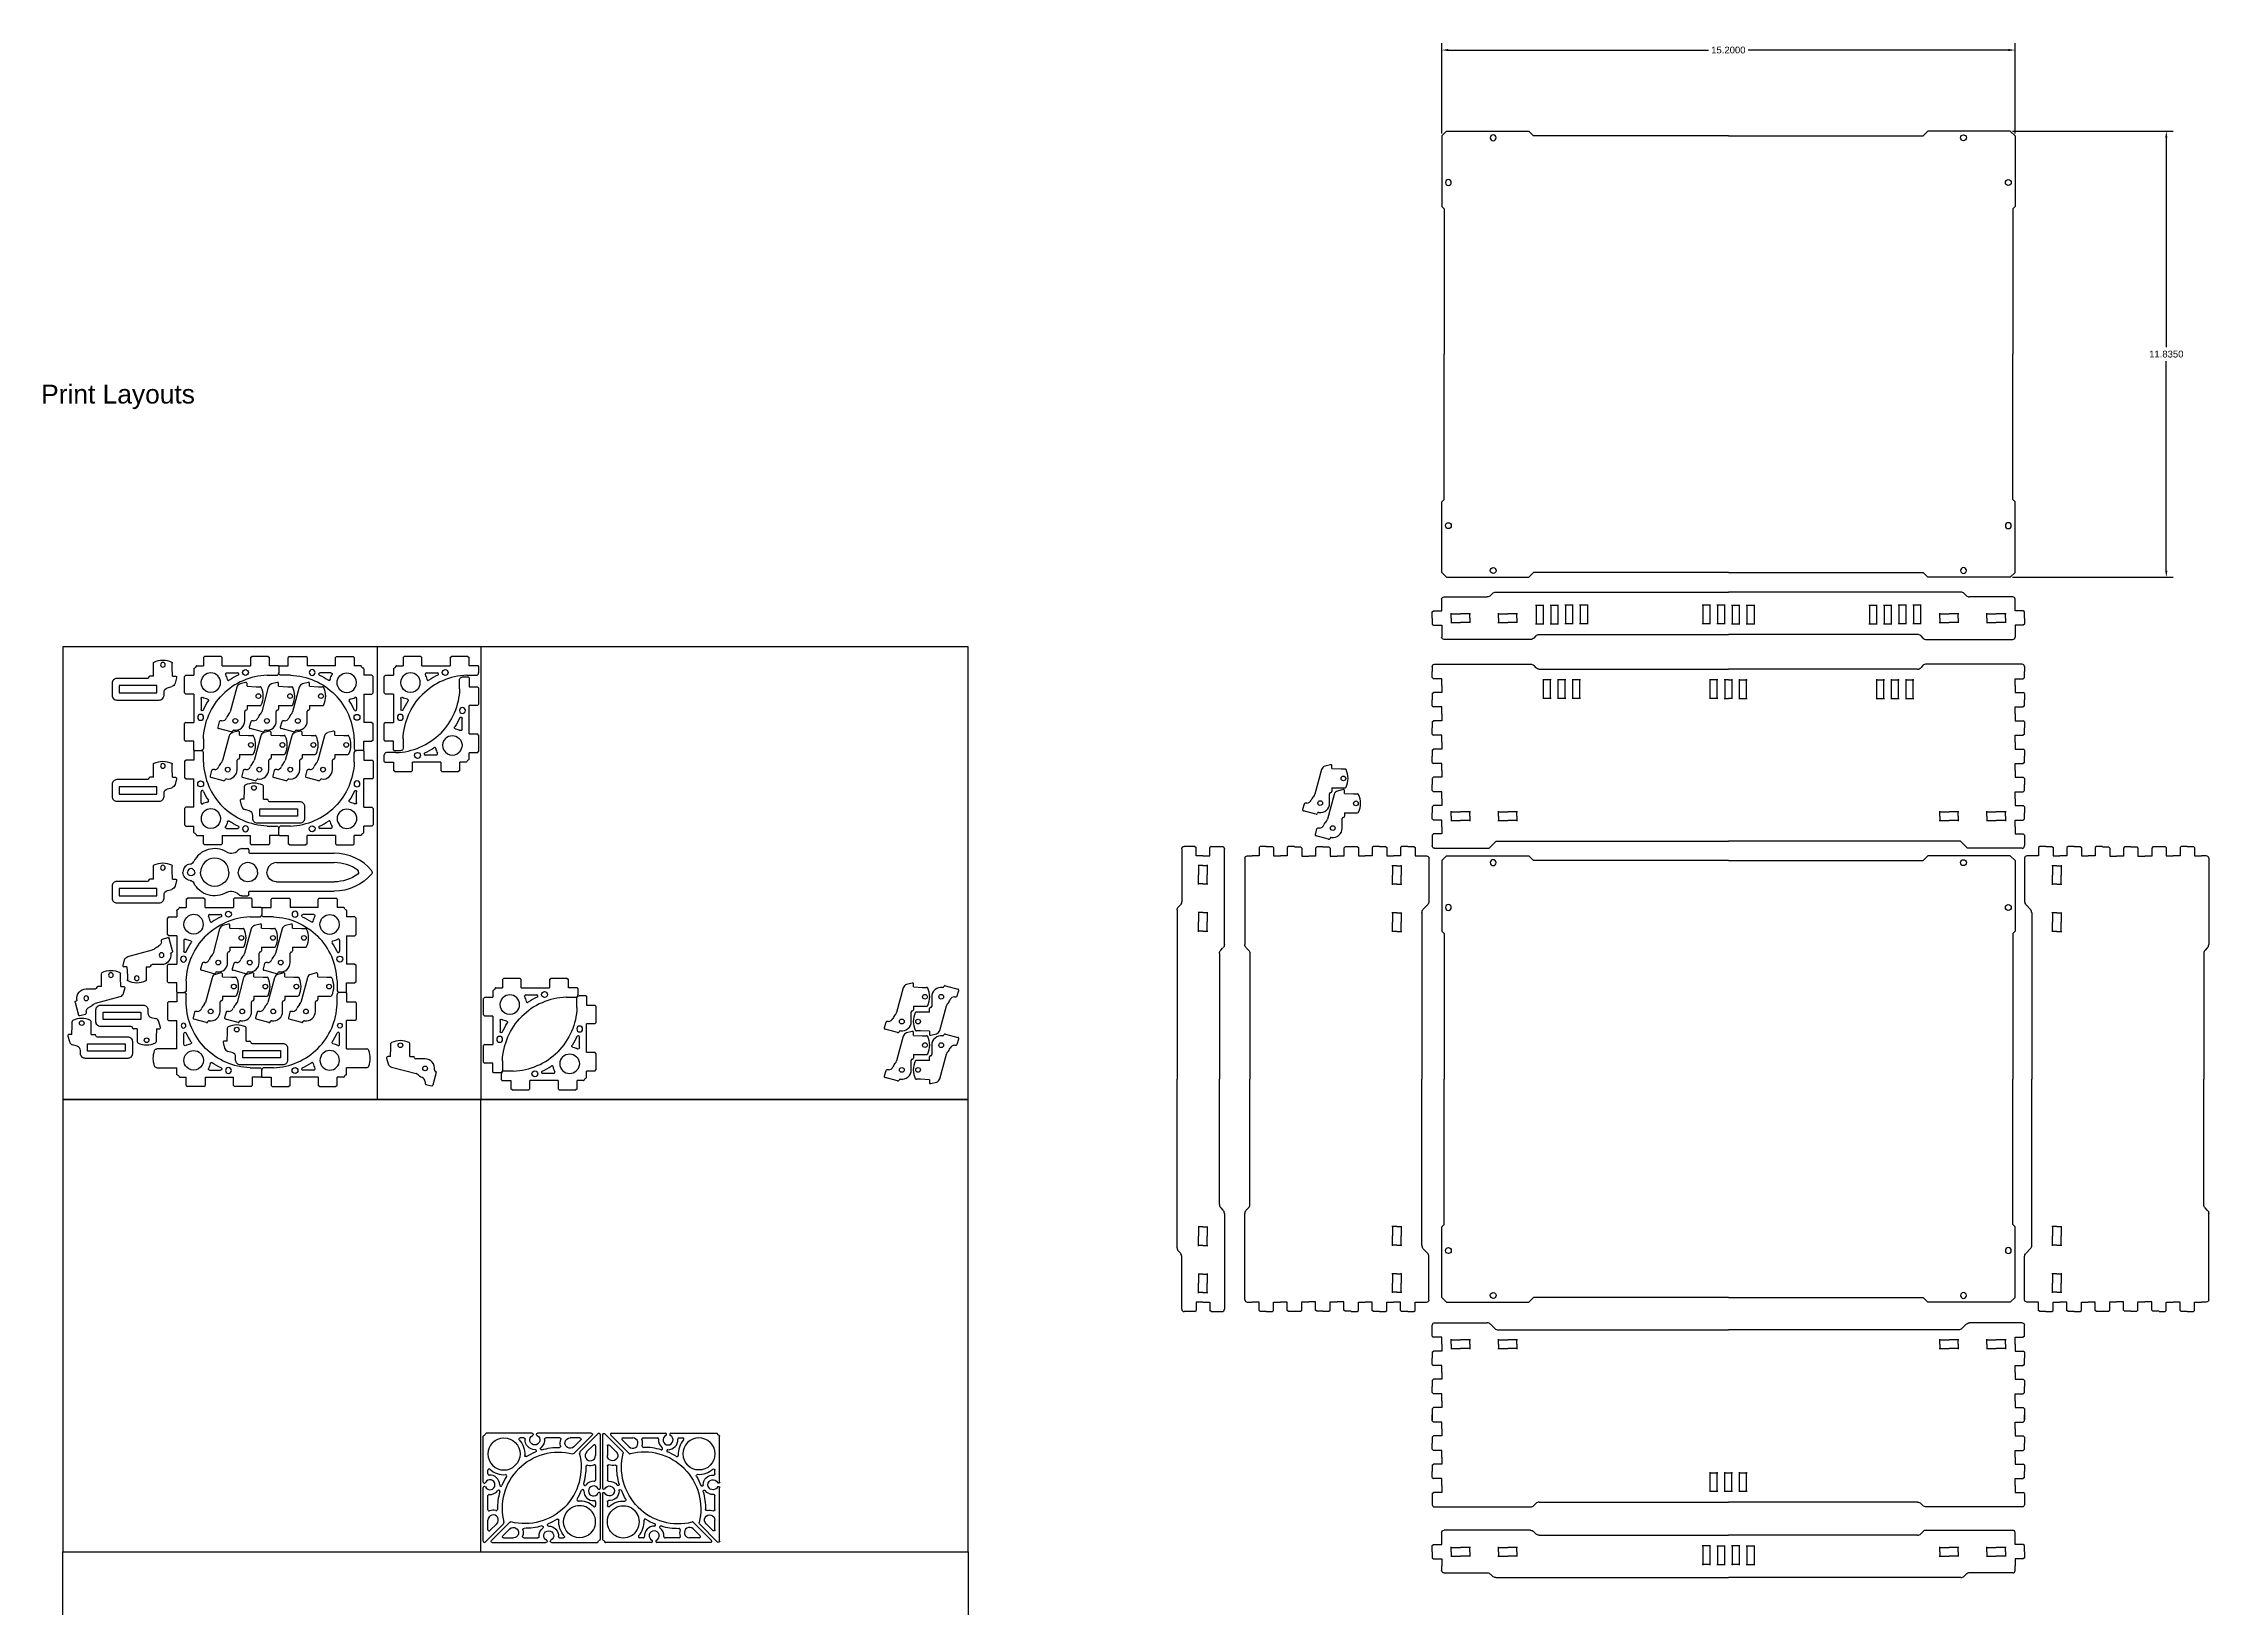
# Model space of a CAD drawing. Header units: inches. Extents: x -1 to 199, y -8 to 72.
# Drawn here: x 89.5 to 146.9, y 30.2 to 71.7 of the extents above; entities that cross this region are included whole.
import ezdxf

# ---------------------------------------------------------------- set-up
doc = ezdxf.new("R2010")
doc.units = ezdxf.units.IN
doc.header["$MEASUREMENT"] = 0
doc.layers.get('Defpoints').update_dxf_attribs({"color": 30})
doc.layers.add('CUT', color=1, linetype='Continuous')
doc.styles.get("Standard").update_dxf_attribs({"font": 'arial.ttf'})
doc.dimstyles.get("Standard").update_dxf_attribs({"dimtxt": 0.18, "dimasz": 0.18, "dimexe": 0.18, "dimexo": 0.0625, "dimgap": 0.09, "dimtad": 0, "dimtih": 1, "dimtoh": 1, "dimdec": 4, "dimzin": 0, "dimdsep": 46, "dimtxsty": 'Standard', "dimcen": 0.09, "dimadec": 0, "dimazin": 0, "dimtfac": 1, "dimtdec": 4, "dimtofl": 0, "dimtmove": 0, "dimatfit": 3, "dimfxl": 1, "dimtolj": 1, "dimtzin": 0, "dimarcsym": 0})

# ---------------------------------------------------------------- blocks, each defined once
blk = doc.blocks.new('CornerBrace')
for p, q in [((0.077, 0), (0.25, 0)), ((0.25, 0.219), (0.281, 0.25)), ((0.25, 0.219), (0.25, 0)), ((0.719, 0.25), (0.281, 0.25)), ((0.719, 0.25), (0.75, 0.219)), ((0.75, 0), (0.75, 0.219)), ((0.75, 0), (1.5, 0)), ((1.5, 0.219), (1.531, 0.25)), ((1.5, 0.219), (1.5, 0)), ((1.969, 0.25), (1.531, 0.25)), ((1.969, 0.25), (2, 0.219)), ((2, 0), (2, 0.219)), ((2.234, 0), (2, 0)), ((0.867, -0.188), (1.161, -0.188)), ((1.94, -0.251), (2.19, -0.251)), ((2.25, -0.016), (2.25, -0.189))]:
    blk.add_line(p, q)
blk.add_circle((1.367, -0.178), 0.0781)
for centre, radius, start, end in [((0.077, -0.016), 0.0156, 90, 168.46304), ((2.234, -0.016), 0.0156, 0, 90), ((0, 0), 0.0625, 315, 348.46304), ((0.447, -0.447), 0.259, 315, 135), ((2, -2), 1.75, 91.97611, 135), ((0.867, -0.219), 0.0312, 90, 208.4852), ((0.447, -0.447), 0.447, 10.87678, 28.4852), ((0.916, -0.357), 0.0312, 190.87678, 303.40624), ((2, -2), 1.938, 115.20877, 123.40624), ((1.161, -0.219), 0.0312, 295.20877, 90), ((2.188, -0.189), 0.0625, 271.97611, 0)]:
    blk.add_arc(centre, radius, start, end)
blk = doc.blocks.new('CornerBrace_Full')
at = {"color": 0, "xscale": -1}
blk.add_blockref('CornerBrace', (0, 0), dxfattribs=at)
at = {"color": 0, "rotation": 270}
blk.add_blockref('CornerBrace', (0, 0), dxfattribs=at)
blk = doc.blocks.new('BraceHole_Quarter')
at = {"color": 0}
for p, q in [((-0.260625, 0.115), (0, 0.115)), ((-0.245, 0), (-0.245, 0.130625))]:
    blk.add_line(p, q, dxfattribs=at)
blk = doc.blocks.new('BraceHole')
at = {"color": 0}
blk.add_blockref('BraceHole_Quarter', (0, 0), dxfattribs=at)
at = {"color": 0, "xscale": -1, "rotation": 180}
blk.add_blockref('BraceHole_Quarter', (0, 0), dxfattribs=at)
at = {"color": 0, "xscale": -1}
blk.add_blockref('BraceHole_Quarter', (0, 0), dxfattribs=at)
at = {"color": 0, "rotation": 180}
blk.add_blockref('BraceHole_Quarter', (0, 0), dxfattribs=at)
blk = doc.blocks.new('BraceHoles')
at = {"color": 0}
for p in [(0.5, 0), (1.75, 0)]:
    blk.add_blockref('BraceHole', p, dxfattribs=at)
blk = doc.blocks.new('Dovetail_Half')
for p, q in [((-0.25, 0.21375), (-0.25, 0.375)), ((-0.25, 0.21375), (-0.21875, 0.1825)), ((0, 0.1825), (-0.21875, 0.1825)), ((0, 0), (0, 0.1825))]:
    blk.add_line(p, q)
blk = doc.blocks.new('Bottom_Front_Half')
for p, q in [((5.014, 4.75), (0, 4.75)), ((5.159, 4.843), (5.102, 4.787)), ((7.788, 4.88), (5.247, 4.88)), ((7.85, 4.687), (7.85, 4.817)), ((7.85, 2.438), (7.85, 2.568)), ((6.101, 0.188), (0, 0.188)), ((6.303, 0.037), (6.189, 0.151)), ((7.788, 0), (6.392, 0)), ((7.85, 0.188), (7.85, 0.062))]:
    blk.add_line(p, q)
for centre, radius, start, end in [((5.014, 4.875), 0.125, 270, 315), ((5.247, 4.755), 0.125, 90, 135), ((7.788, 4.817), 0.0625, 0, 90), ((6.101, 0.062), 0.125, 45, 90), ((6.392, 0.125), 0.125, 225, 270), ((7.788, 0.062), 0.0625, 270, 0)]:
    blk.add_arc(centre, radius, start, end)
at = {"xscale": -1}
for name, p in [('Dovetail_Half', (7.6, 4.312)), ('Dovetail_Half', (7.6, 3.563)), ('Dovetail_Half', (7.6, 2.813)), ('Dovetail_Half', (7.6, 2.063)), ('Dovetail_Half', (7.6, 1.313)), ('BraceHoles', (7.6, 0.563)), ('Dovetail_Half', (7.6, 0.563))]:
    blk.add_blockref(name, p, dxfattribs=at)
at = {"rotation": 180}
for p in [(7.6, 4.312), (7.6, 3.563), (7.6, 2.813), (7.6, 2.063), (7.6, 1.313), (7.6, 0.563)]:
    blk.add_blockref('Dovetail_Half', p, dxfattribs=at)
blk = doc.blocks.new('HingeHole')
for p, q in [((0.110625, 0.495), (-0.110625, 0.495)), ((0.110625, 0.005), (-0.110625, 0.005)), ((-0.095, 0.510625), (-0.095, -0.010625)), ((0.095, 0.510625), (0.095, -0.010625))]:
    blk.add_line(p, q)
blk = doc.blocks.new('Bottom_Front_Full')
at = {"xscale": -1}
blk.add_blockref('Bottom_Front_Half', (0, 0), dxfattribs=at)
for name, p in [('Bottom_Front_Half', (0, 0)), ('HingeHole', (-0.39, 3.96875)), ('HingeHole', (0, 3.96875)), ('HingeHole', (0.39, 3.96875))]:
    blk.add_blockref(name, p)
blk = doc.blocks.new('Dovetail_Out_Half')
for p, q in [((-0.01, 0.16125), (0.02125, 0.1925)), ((-0.01, 0), (-0.01, 0.16125)), ((0.02125, 0.1925), (0.24, 0.1925)), ((0.24, 0.1925), (0.24, 0.375))]:
    blk.add_line(p, q)
blk = doc.blocks.new('Lid_Front_Half')
for p, q in [((-6.163, 0), (0, 0)), ((-7.6, -0.188), (-7.6, -0.313)), ((-7.538, -0.125), (-6.392, -0.125)), ((-6.303, -0.088), (-6.252, -0.037)), ((-7.6, -1.063), (-7.6, -1.193)), ((-5.014, -1.125), (0, -1.125)), ((-5.247, -1.255), (-7.538, -1.255)), ((-5.102, -1.162), (-5.159, -1.218))]:
    blk.add_line(p, q)
for centre, radius, start, end in [((-7.538, -0.188), 0.0625, 90, 180), ((-6.392, 0), 0.125, 270, 315), ((-6.163, -0.125), 0.125, 90, 135), ((-5.014, -1.25), 0.125, 90, 135), ((-7.538, -1.193), 0.0625, 180, 270), ((-5.247, -1.13), 0.125, 270, 315)]:
    blk.add_arc(centre, radius, start, end)
blk.add_blockref('Dovetail_Out_Half', (-7.84, -0.688))
at = {"xscale": -1, "rotation": 180}
for name, p in [('BraceHoles', (-7.6, -0.688)), ('HingeHole', (-0.585, -0.344)), ('Dovetail_Out_Half', (-7.84, -0.688))]:
    blk.add_blockref(name, p, dxfattribs=at)
at = {"rotation": 180}
blk.add_blockref('HingeHole', (-0.195, -0.344), dxfattribs=at)
blk = doc.blocks.new('Lid_Top_Front')
blk.add_blockref('Lid_Front_Half', (0, 1.25))
at = {"xscale": -1}
blk.add_blockref('Lid_Front_Half', (0, 1.25), dxfattribs=at)
blk = doc.blocks.new('Bottom_Back_Half')
for p, q in [((5.014, 5.835), (0, 5.835)), ((5.159, 5.928), (5.102, 5.872)), ((7.788, 5.965), (5.247, 5.965)), ((7.85, 5.903), (7.85, 5.773)), ((0, 5.549), (0.111, 5.549)), ((0.095, 5.564), (0.095, 5.043)), ((0.111, 5.059), (0, 5.059)), ((6.153, 1.273), (0, 1.273)), ((6.34, 1.085), (6.153, 1.273)), ((7.85, 1.273), (7.85, 1.148)), ((7.788, 1.085), (6.34, 1.085))]:
    blk.add_line(p, q)
for centre, radius, start, end in [((5.014, 5.96), 0.125, 270, 315), ((5.247, 5.84), 0.125, 90, 135), ((7.788, 5.903), 0.0625, 0, 90), ((7.788, 1.148), 0.0625, 270, 0)]:
    blk.add_arc(centre, radius, start, end)
at = {"xscale": -1}
for name, p in [('Dovetail_Half', (7.6, 5.398)), ('Dovetail_Half', (7.6, 4.648)), ('Dovetail_Half', (7.6, 3.898)), ('Dovetail_Half', (7.6, 3.148)), ('Dovetail_Half', (7.6, 2.398)), ('BraceHoles', (7.6, 1.937)), ('Dovetail_Half', (7.6, 1.648))]:
    blk.add_blockref(name, p, dxfattribs=at)
at = {"rotation": 180}
for name, p in [('HingeHole', (0.39, 5.554)), ('HingeHole', (4.028, 5.554)), ('HingeHole', (4.418, 5.554)), ('HingeHole', (4.808, 5.554)), ('Dovetail_Half', (7.6, 5.398)), ('Dovetail_Half', (7.6, 4.648)), ('Dovetail_Half', (7.6, 3.898)), ('Dovetail_Half', (7.6, 3.148)), ('Dovetail_Half', (7.6, 2.398)), ('Dovetail_Half', (7.6, 1.648))]:
    blk.add_blockref(name, p, dxfattribs=at)
blk = doc.blocks.new('Bottom_Back_Full')
at = {"xscale": -1}
blk.add_blockref('Bottom_Back_Half', (0, -1.375), dxfattribs=at)
blk.add_blockref('Bottom_Back_Half', (0, -1.375))
blk = doc.blocks.new('Lid_Top_Back_Half')
for p, q in [((-5.247, 0.005), (-7.538, 0.005)), ((-7.6, -0.188), (-7.6, -0.057)), ((-5.102, -0.088), (-5.159, -0.032)), ((-5.014, -0.125), (0, -0.125)), ((-7.6, -0.937), (-7.6, -1.062)), ((-7.538, -1.125), (-6.392, -1.125)), ((-6.303, -1.162), (-6.252, -1.213)), ((-6.163, -1.25), (0, -1.25))]:
    blk.add_line(p, q)
for centre, radius, start, end in [((-7.538, -0.057), 0.0625, 90, 180), ((-5.247, -0.12), 0.125, 45, 90), ((-5.014, 0), 0.125, 225, 270), ((-7.538, -1.062), 0.0625, 180, 270), ((-6.392, -1.25), 0.125, 45, 90), ((-6.163, -1.125), 0.125, 225, 270)]:
    blk.add_arc(centre, radius, start, end)
blk.add_blockref('Dovetail_Out_Half', (-7.84, -0.562))
at = {"xscale": -1, "rotation": 180}
for name, p in [('Dovetail_Out_Half', (-7.84, -0.562)), ('BraceHoles', (-7.6, -0.562)), ('HingeHole', (-4.223, -0.406)), ('HingeHole', (-3.833, -0.406)), ('HingeHole', (-0.585, -0.406)), ('HingeHole', (-0.195, -0.406))]:
    blk.add_blockref(name, p, dxfattribs=at)
at = {"rotation": 180}
for p in [(-5.003, -0.406), (-4.613, -0.406)]:
    blk.add_blockref('HingeHole', p, dxfattribs=at)
blk = doc.blocks.new('Lid_Top_Back')
blk.add_blockref('Lid_Top_Back_Half', (0, 0))
at = {"xscale": -1}
blk.add_blockref('Lid_Top_Back_Half', (0, 0), dxfattribs=at)
blk = doc.blocks.new('Lid_Face_Quarter')
for p, q in [((-0.84, 4.822), (4.322, 4.822)), ((4.447, 4.947), (4.322, 4.822)), ((6.635, 4.947), (4.447, 4.947)), ((6.635, 4.947), (6.76, 4.822)), ((6.76, 4.822), (6.76, 2.947)), ((6.76, 2.947), (6.698, 2.885))]:
    blk.add_line(p, q)
blk.add_lwpolyline([(6.698, 2.885), (6.698, -0.97)])
for centre in [(5.393, 4.769), (6.582, 3.58)]:
    blk.add_circle(centre, 0.0781)
blk = doc.blocks.new('Lid_Face_Full')
at = {"xscale": -1}
blk.add_blockref('Lid_Face_Quarter', (0, 0), dxfattribs=at)
blk.add_blockref('Lid_Face_Quarter', (1.68, 0))
at = {"rotation": 180}
blk.add_blockref('Lid_Face_Quarter', (0, -1.94), dxfattribs=at)
at = {"xscale": -1, "rotation": 180}
blk.add_blockref('Lid_Face_Quarter', (1.68, -1.94), dxfattribs=at)
blk = doc.blocks.new('Bottom_Side_Half')
for p, q in [((-5.918, 4.817), (-5.918, 4.687)), ((-5.855, 4.88), (-3.565, 4.88)), ((-3.476, 4.843), (-3.42, 4.787)), ((-3.331, 4.75), (0, 4.75)), ((-5.918, 0.188), (-5.918, 0.062)), ((-5.855, 0), (-4.709, 0)), ((-4.621, 0.037), (-4.507, 0.151)), ((-4.418, 0.188), (0, 0.188))]:
    blk.add_line(p, q)
for centre, radius, start, end in [((-5.855, 4.817), 0.0625, 90, 180), ((-3.565, 4.755), 0.125, 45, 90), ((-3.331, 4.875), 0.125, 225, 270), ((-5.855, 0.062), 0.0625, 180, 270), ((-4.709, 0.125), 0.125, 270, 315), ((-4.418, 0.062), 0.125, 90, 135)]:
    blk.add_arc(centre, radius, start, end)
for name, p in [('Dovetail_Out_Half', (-6.157, 4.312)), ('Dovetail_Out_Half', (-6.157, 3.563)), ('Dovetail_Out_Half', (-6.148, 2.813)), ('Dovetail_Out_Half', (-6.148, 2.063)), ('Dovetail_Out_Half', (-6.157, 1.313)), ('Dovetail_Out_Half', (-6.157, 0.563)), ('BraceHoles', (-5.91, 0.852))]:
    blk.add_blockref(name, p)
at = {"xscale": -1, "rotation": 180}
for p in [(-6.157, 4.312), (-6.148, 3.563), (-6.148, 2.813), (-6.157, 2.063), (-6.157, 1.313), (-6.157, 0.563)]:
    blk.add_blockref('Dovetail_Out_Half', p, dxfattribs=at)
blk = doc.blocks.new('Bottom_Side_Full')
at = {"color": 1}
blk.add_blockref('Bottom_Side_Half', (0, 0), dxfattribs=at)
at = {"color": 1, "xscale": -1}
blk.add_blockref('Bottom_Side_Half', (0, 0), dxfattribs=at)
blk = doc.blocks.new('Lid_Side_Half')
for p, q in [((-0.005, 3.565), (-0.005, 6.105)), ((0.188, 6.168), (0.058, 6.168)), ((0.937, 6.168), (1.062, 6.168)), ((1.125, 6.105), (1.125, 4.709)), ((1.162, 4.621), (1.213, 4.569)), ((1.25, 4.481), (1.25, 0)), ((0.088, 3.42), (0.032, 3.476)), ((0.125, 3.331), (0.125, 0))]:
    blk.add_line(p, q)
for centre, radius, start, end in [((0.058, 6.105), 0.0625, 90, 180), ((1.062, 6.105), 0.0625, 0, 90), ((1.25, 4.709), 0.125, 180, 225), ((1.125, 4.481), 0.125, 0, 45), ((0.12, 3.565), 0.125, 180, 225), ((0, 3.331), 0.125, 0, 45)]:
    blk.add_arc(centre, radius, start, end)
at = {"xscale": -1, "rotation": 90}
for name in ['Dovetail_Half', 'BraceHoles']:
    blk.add_blockref(name, (0.562, 5.918), dxfattribs=at)
at = {"rotation": 270}
blk.add_blockref('Dovetail_Half', (0.562, 5.918), dxfattribs=at)
blk = doc.blocks.new('Lid_Side')
blk.add_blockref('Lid_Side_Half', (0, 0))
at = {"xscale": -1, "rotation": 180}
blk.add_blockref('Lid_Side_Half', (0, 0), dxfattribs=at)
blk = doc.blocks.new('Key')
at = {"color": 0}
for p, q in [((0.717, 0.625), (0.875, 0.625)), ((0.906, 0.594), (0.906, 0.521)), ((0.921, 0.505), (3.167, 0.505)), ((1.64, 0.255), (3.167, 0.255))]:
    blk.add_line(p, q, dxfattribs=at)
for centre, radius, start, end in [((0, 0), 0.625, 59.63891, 152.95189), ((0.442, 0.755), 0.25, 270, 317.15636), ((0.717, 0.5), 0.125, 90, 137.15636), ((0.875, 0.594), 0.0312, 0, 90), ((-0.625, 0), 0.219, 97.18076, 180), ((-0.625, 0), 0.0938, 0, 180), ((-0.668, 0.341), 0.125, 277.18076, 332.95189), ((0, 0), 0.375, 0, 180), ((0.442, 0.755), 0.25, 239.63891, 270), ((0.88, 0), 0.255, 0, 180), ((0.921, 0.521), 0.0156, 180, 270), ((1.64, 0), 0.255, 90, 180), ((3.167, -0.796), 1.301, 39.98529, 90), ((3.167, -0.796), 1.051, 53.62736, 90), ((3.753, 0), 0.0625, 0, 53.62736), ((4.115, 0), 0.0625, 0, 39.98529)]:
    blk.add_arc(centre, radius, start, end, dxfattribs=at)
blk = doc.blocks.new('Key_Full')
blk.add_blockref('Key', (0, 0))
at = {"xscale": -1, "rotation": 180}
blk.add_blockref('Key', (0, 0), dxfattribs=at)
blk = doc.blocks.new('CornerBrace_Special_Half')
for p, q in [((-2.234, 0), (-2, 0)), ((-1.969, 0.25), (-2, 0.219)), ((-2, 0), (-2, 0.219)), ((-1.969, 0.25), (-1.531, 0.25)), ((-1.5, 0.219), (-1.531, 0.25)), ((-1.5, 0.219), (-1.5, 0)), ((-0.75, 0), (-0.75, 0.53)), ((-0.25, 0.53), (-0.25, 0)), ((-0.077, 0), (-0.25, 0)), ((-2.25, -0.016), (-2.25, -0.189)), ((-1.94, -0.251), (-2.19, -0.251)), ((-0.75, 0), (-1.5, 0)), ((-0.867, -0.188), (-1.161, -0.188))]:
    blk.add_line(p, q)
blk.add_circle((-1.367, -0.178), 0.0625)
for centre, radius, start, end in [((-0.688, 0.53), 0.0625, 109.47122, 180), ((-0.5, 0), 0.625, 70.52878, 109.47122), ((-0.313, 0.53), 0.0625, 0, 70.52878), ((-2.234, -0.016), 0.0156, 90, 180), ((-0.077, -0.016), 0.0156, 11.53696, 90), ((-2.188, -0.189), 0.0625, 180, 268.02389), ((-2, -2), 1.75, 45, 88.02389), ((-1.161, -0.219), 0.0312, 90, 244.79123), ((-2, -2), 1.938, 56.59376, 64.79123), ((-0.916, -0.357), 0.0312, 236.59376, 349.12322), ((-0.447, -0.447), 0.447, 151.5148, 169.12322), ((-0.867, -0.219), 0.0312, 331.5148, 90), ((-0.447, -0.447), 0.259, 45, 225), ((0, 0), 0.0625, 191.53696, 225)]:
    blk.add_arc(centre, radius, start, end)
blk = doc.blocks.new('CornerBrace_Special_Full')
blk.add_blockref('CornerBrace_Special_Half', (0, 0))
at = {"rotation": 270}
blk.add_blockref('CornerBrace', (0, 0), dxfattribs=at)
blk = doc.blocks.new('HingeTop')
for p, q in [((-0.515, 0.237), (-0.69, -0.417)), ((-0.279, 0.364), (-0.427, 0.325)), ((-0.24, 0.26), (-0.24, 0.334)), ((-0.24, 0.26), (0, 0.25)), ((0, 0.25), (0.106, 0.25)), ((-0.302, -0.656), (-0.302, -0.406)), ((-0.271, -0.375), (-0.271, -0.375)), ((-0.24, -0.25), (0, -0.25)), ((-0.24, -0.25), (-0.24, -0.344)), ((0, -0.25), (0.106, -0.25)), ((-0.979, -0.679), (-1.018, -0.823)), ((-0.664, -0.95), (-0.996, -0.861)), ((-0.906, -0.656), (-0.949, -0.656)), ((-0.625, -0.926), (-0.625, -0.928))]:
    blk.add_line(p, q)
for centre in [(0.062, 0), (-0.552, -0.656)]:
    blk.add_circle(centre, 0.0625)
for centre, radius, start, end in [((-0.394, 0.204), 0.125, 105, 165), ((-0.271, 0.334), 0.0312, 0, 105), ((0.106, 0.219), 0.0312, 25.94448, 90), ((-0.344, 0), 0.531, 334.05552, 25.94448), ((-0.906, -0.531), 0.125, 270, 340.52878), ((-0.552, -0.656), 0.25, 133.5947, 160.52878), ((-0.811, -0.385), 0.125, 313.5947, 345), ((-0.271, -0.406), 0.0312, 90, 180), ((-0.271, -0.344), 0.0312, 270, 0), ((0.106, -0.219), 0.0312, 270, 334.05552), ((-0.988, -0.831), 0.0312, 165, 255), ((-0.949, -0.688), 0.0312, 90, 165), ((-0.655, -0.92), 0.0312, 255, 345), ((-0.595, -0.934), 0.0312, 81.37937, 165), ((-0.552, -0.656), 0.25, 261.37937, 0)]:
    blk.add_arc(centre, radius, start, end)
blk = doc.blocks.new('Latch')
for p, q in [((-0.279, 0.364), (-0.427, 0.325)), ((-0.24, 0.26), (-0.24, 0.334)), ((-0.24, 0.26), (0, 0.25)), ((0, 0.25), (0.106, 0.25)), ((-0.271, -0.375), (-0.271, -0.375)), ((-0.24, -0.25), (0, -0.25)), ((-0.24, -0.25), (-0.24, -0.344)), ((0, -0.25), (0.106, -0.25))]:
    blk.add_line(p, q)
blk.add_lwpolyline([(-0.302, -0.406), (-0.302, -1.219, -0.414214), (-0.427, -1.344), (-0.748, -1.344, -0.414214), (-0.873, -1.219), (-0.873, -0.094, -0.414214), (-0.748, 0.031), (-0.666, 0.031, 0.339454), (-0.545, 0.124), (-0.515, 0.237)], format="xyb")
blk.add_lwpolyline([(-0.685, -1.156), (-0.685, -0.156), (-0.49, -0.156), (-0.49, -1.156)], close=True)
blk.add_circle((0.062, 0), 0.0625)
for centre, radius, start, end in [((-0.394, 0.204), 0.125, 105, 165), ((-0.271, 0.334), 0.0312, 0, 105), ((0.106, 0.219), 0.0312, 25.94448, 90), ((-0.344, 0), 0.531, 334.05552, 25.94448), ((-0.271, -0.406), 0.0312, 90, 180), ((-0.271, -0.344), 0.0312, 270, 0), ((0.106, -0.219), 0.0312, 270, 334.05552)]:
    blk.add_arc(centre, radius, start, end)
blk = doc.blocks.new('ArtCorner_Half')
for p, q in [((-2.864, 0), (-1.439, 0)), ((-2.401, -0.538), (-2.886, -0.053)), ((-2.402, -0.361), (-2.584, -0.178)), ((-2.562, -0.125), (-2.304, -0.125)), ((-2.03, -0.125), (-1.655, -0.125)), ((-1.295, 0), (-0.077, 0)), ((-1.079, -0.125), (-0.978, -0.125))]:
    blk.add_line(p, q)
for centre, radius, start, end in [((-2.864, -0.031), 0.0312, 90, 225), ((-0.077, -0.016), 0.0156, 11.53696, 90), ((-2.562, -0.156), 0.0312, 90, 225), ((-2.304, -0.263), 0.138, 225, 90), ((-2.379, -0.516), 0.0312, 225, 284.32258), ((-2, -2), 1.5, 45, 104.32258), ((-2.03, -0.156), 0.0312, 90, 201.29753), ((-2.304, -0.263), 0.263, 344.09641, 21.29753), ((-2.021, -0.344), 0.0312, 164.09641, 270.71792), ((-2, -2), 1.625, 73.93803, 90.71792), ((-1.655, -0.156), 0.0312, 355.60207, 90), ((-1.367, -0.178), 0.258, 175.60207, 232.80485), ((-1.542, -0.408), 0.0312, 253.93803, 52.80485), ((-1.367, -0.178), 0.133, 116.02817, 63.97183), ((-1.439, -0.031), 0.0312, 296.02817, 90), ((-1.373, -0.467), 0.0312, 88.88193, 247.74875), ((-2, -2), 1.625, 58.32757, 67.74875), ((-1.367, -0.178), 0.258, 268.88193, 4.39793), ((-1.295, -0.031), 0.0312, 90, 243.97183), ((-1.079, -0.156), 0.0312, 90, 184.39793), ((-0.55, -0.55), 0.55, 137.34678, 183.96142), ((-0.978, -0.156), 0.0312, 317.34678, 90), ((-0.55, -0.55), 0.425, 45, 225), ((0, 0), 0.0625, 191.53696, 225), ((-1.13, -0.59), 0.0312, 238.32757, 3.96142)]:
    blk.add_arc(centre, radius, start, end)
blk = doc.blocks.new('ArtCorner_Full')
blk.add_blockref('ArtCorner_Half', (0, 0))
at = {"xscale": -1, "rotation": 269.9999999999987}
blk.add_blockref('ArtCorner_Half', (0, 0), dxfattribs=at)
blk = doc.blocks.new('*D101')
at = {"layer": 'CUT', "color": 0, "lineweight": -2, "transparency": 16777216}
for p, q in [((141.683, 69.359), (145.936, 69.359)), ((145.756, 69.179), (145.756, 63.624)), ((145.756, 57.704), (145.756, 63.26)), ((141.683, 57.524), (145.936, 57.524))]:
    blk.add_line(p, q, dxfattribs=at)
at = {"layer": 'CUT', "color": 0, "transparency": 16777216}
for points in [[(145.726, 69.179), (145.786, 69.179), (145.756, 69.359)], [(145.726, 57.704), (145.786, 57.704), (145.756, 57.524)]]:
    blk.add_solid(points, dxfattribs=at)
at = {"layer": 'Defpoints', "color": 0, "transparency": 16777216}
for p in [(141.621, 69.359), (145.756, 69.359), (141.621, 57.524)]:
    blk.add_point(p, dxfattribs=at)
at = {"layer": 'CUT', "color": 0, "transparency": 16777216, "insert": (145.756, 63.442), "char_height": 0.18, "attachment_point": 5}
blk.add_mtext('\\A1;11.8350', dxfattribs=at)
blk = doc.blocks.new('*D102')
at = {"layer": 'CUT', "color": 0, "lineweight": -2, "transparency": 16777216}
for p, q in [((126.546, 69.297), (126.546, 71.686)), ((126.726, 71.506), (133.621, 71.506)), ((141.566, 71.506), (134.671, 71.506)), ((141.746, 69.297), (141.746, 71.686))]:
    blk.add_line(p, q, dxfattribs=at)
at = {"layer": 'CUT', "color": 0, "transparency": 16777216}
for points in [[(126.726, 71.536), (126.726, 71.476), (126.546, 71.506)], [(141.566, 71.536), (141.566, 71.476), (141.746, 71.506)]]:
    blk.add_solid(points, dxfattribs=at)
at = {"layer": 'Defpoints', "color": 0, "transparency": 16777216}
for p in [(141.746, 71.506), (126.546, 69.234), (141.746, 69.234)]:
    blk.add_point(p, dxfattribs=at)
at = {"layer": 'CUT', "color": 0, "transparency": 16777216, "insert": (134.146, 71.506), "char_height": 0.18, "attachment_point": 5}
blk.add_mtext('\\A1;15.2000', dxfattribs=at)

msp = doc.modelspace()

# ---------------------------------------------------------------- linework, layer by layer
at = {"layer": 'CUT'}
for p, q in [((98.32567, 55.67704), (98.32567, 43.67704)), ((101.07567, 55.67704), (101.07567, 43.67704)), ((101.07567, 31.67704), (101.07567, 43.67704))]:
    msp.add_line(p, q, dxfattribs=at)
at = {"layer": 'CUT', "color": 30, "true_color": 0xf8991e}
for points in [[(89.99067, 43.67704), (113.99067, 43.67704), (113.99067, 55.67704), (89.99067, 55.67704)], [(89.99067, 31.67704), (113.99067, 31.67704), (113.99067, 43.67704), (89.99067, 43.67704)], [(89.99067, 31.67704), (113.99067, 31.67704), (113.99067, 19.67704), (89.99067, 19.67704)]]:
    msp.add_lwpolyline(points, close=True, dxfattribs=at)

# ---------------------------------------------------------------- block references
at = {"layer": 'CUT'}
for name, p in [('Lid_Face_Full', (133.30597, 64.412)), ('Bottom_Back_Full', (134.14597, 50.62936)), ('HingeTop', (95.11762, 54.3724)), ('HingeTop', (95.95428, 54.3724)), ('HingeTop', (96.77475, 54.3724)), ('HingeTop', (94.91742, 53.07864)), ('HingeTop', (95.75408, 53.07864)), ('HingeTop', (96.57455, 53.07864)), ('HingeTop', (97.4436, 53.07864)), ('HingeTop', (123.87776, 52.19008)), ('HingeTop', (124.21092, 51.529)), ('Lid_Face_Full', (133.30597, 45.18802)), ('HingeTop', (94.66419, 47.96181)), ('HingeTop', (95.50085, 47.96181)), ('HingeTop', (96.32132, 47.96181)), ('HingeTop', (94.464, 46.66805)), ('HingeTop', (95.30066, 46.66805)), ('HingeTop', (96.12112, 46.66805)), ('HingeTop', (96.99017, 46.66805)), ('HingeTop', (112.78695, 46.39948)), ('HingeTop', (112.78695, 45.11631)), ('ArtCorner_Full', (107.4055, 34.82454))]:
    msp.add_blockref(name, p, dxfattribs=at)
for name, p, rotation in [('Lid_Top_Back', (134.14597, 55.88111), 180), ('CornerBrace_Full', (98.76317, 55.17704), 90), ('Latch', (95.05873, 51.87669), 90), ('Bottom_Side_Full', (126.20959, 44.21802), 90), ('CornerBrace_Special_Full', (97.5154, 44.26644), 270), ('CornerBrace_Full', (101.39599, 46.63704), 90), ('HingeTop', (112.7261, 45.74323), 180), ('Latch', (92.21465, 45.30789), 270), ('CornerBrace_Full', (103.87359, 44.17811), 270), ('Latch', (90.49357, 45.63792), 90), ('Latch', (94.60531, 45.46609), 90), ('HingeTop', (112.7261, 44.46006), 180), ('HingeTop', (98.94089, 45.05139), 90), ('Bottom_Front_Full', (134.14597, 37.75057), 180), ('ArtCorner_Full', (104.30309, 31.92704), 180), ('Lid_Top_Front', (134.14597, 32.24538), 180)]:
    msp.add_blockref(name, p, dxfattribs=dict(at, rotation=rotation))
at = {"layer": 'CUT', "xscale": -1}
for name, p, rotation in [('Latch', (92.64418, 55.14059), 270), ('CornerBrace_Full', (100.76317, 52.62219), 180), ('Latch', (92.64418, 52.45951), 270), ('Latch', (92.64418, 49.76087), 270), ('Bottom_Side_Full', (141.99969, 44.21802), 270), ('HingeTop', (91.95288, 46.95117), 90), ('HingeTop', (91.2689, 46.91158), 270), ('CornerBrace_Special_Full', (93.0154, 44.26644), 90), ('ArtCorner_Full', (104.24059, 31.92704), 180)]:
    msp.add_blockref(name, p, dxfattribs=dict(at, rotation=rotation))
at = {"layer": 'CUT', "color": 1}
for p, rotation in [((93.46883, 55.17704), 90), ((97.96883, 50.67704), 270), ((93.0154, 48.76644), 90)]:
    msp.add_blockref('CornerBrace_Full', p, dxfattribs=dict(at, rotation=rotation))
at = {"layer": 'CUT', "color": 1, "xscale": -1}
for p, rotation in [((97.96883, 55.17704), 270), ((93.46883, 50.67704), 90), ((97.5154, 48.76644), 270)]:
    msp.add_blockref('CornerBrace_Full', p, dxfattribs=dict(at, rotation=rotation))
at = {"layer": 'CUT', "color": 1}
msp.add_blockref('Key_Full', (94.01975, 49.70297), dxfattribs=at)
at = {"layer": 'CUT', "xscale": -1}
for name, p in [('Lid_Side', (120.7806, 44.21802)), ('ArtCorner_Full', (101.13817, 34.82454))]:
    msp.add_blockref(name, p, dxfattribs=at)

# ---------------------------------------------------------------- texts
at = {"layer": 'Defpoints', "insert": (89.418, 62.63288), "char_height": 0.5, "attachment_point": 1}
msp.add_mtext_dynamic_manual_height_columns('Print Layouts', width=6.4318709, gutter_width=1, heights=[0], dxfattribs=at)

# ---------------------------------------------------------------- dimensions: what is measured, and where the dimension line sits
at = {"layer": 'CUT', "color": 30, "true_color": 0xf8991e}
dim = msp.add_linear_dim(base=(141.74597, 71.50564), p1=(126.54597, 69.2345), p2=(141.74597, 69.2345), dimstyle='Standard', dxfattribs=at)
dim.commit()
dim.dimension.update_dxf_attribs({"geometry": '*D102', "text_midpoint": (134.14597, 71.50564)})
dim = msp.add_linear_dim(base=(145.75572, 69.3595), p1=(141.62097, 57.5245), p2=(141.62097, 69.3595), angle=90, dimstyle='Standard', dxfattribs=at)
dim.commit()
dim.dimension.update_dxf_attribs({"geometry": '*D101', "text_midpoint": (145.75572, 63.442)})

doc.saveas('drawing.dxf')
